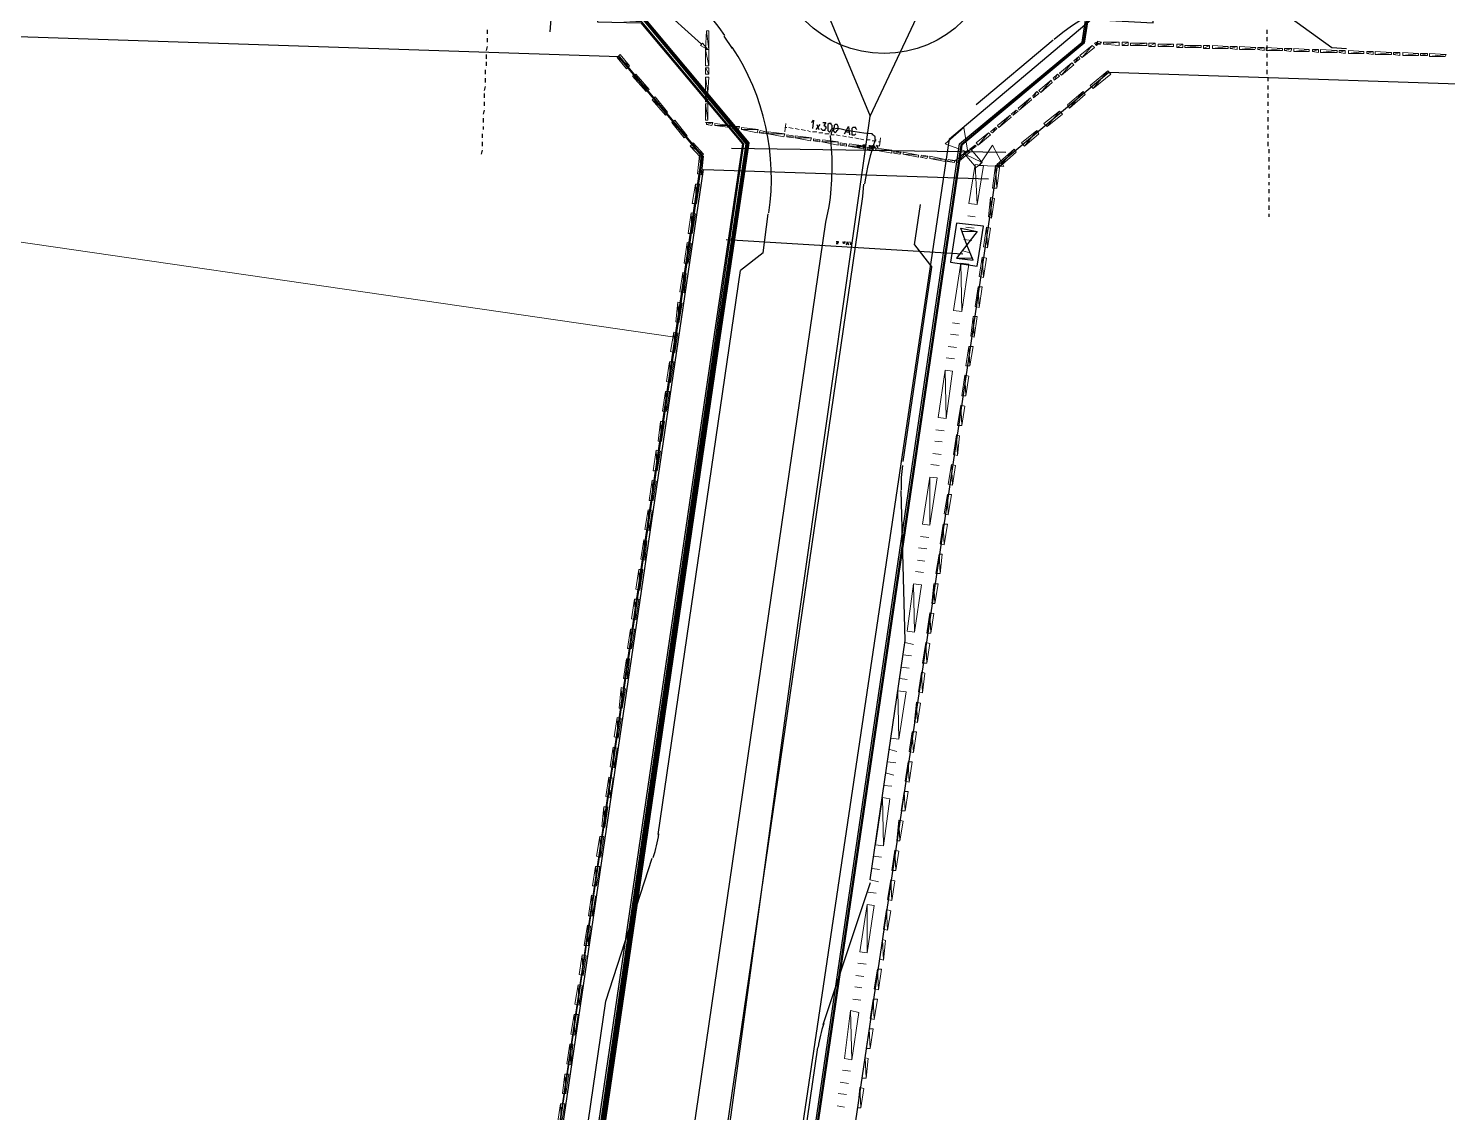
# Model space of a CAD drawing. Header units: inches. Extents: x 5 to 844, y 8 to 596.
# Drawn here: x 351.8 to 529.2, y 378.3 to 514 of the extents above; entities that cross this region are included whole.
import ezdxf

# ---------------------------------------------------------------- set-up
doc = ezdxf.new("R2010")
doc.units = ezdxf.units.IN
doc.header["$MEASUREMENT"] = 0
doc.layers.add('PDF_Geometry', color=7, linetype='Continuous', true_color=0x989898)

msp = doc.modelspace()

# ---------------------------------------------------------------- linework, layer by layer
at = {"layer": 'PDF_Geometry', "color": 3, "lineweight": 25}
for points in [[(455.39, 591.67), (449.22, 549.63), (433.41, 536.39), (425.18, 536.52), (423.89, 515.56), (428.78, 515.3), (441.89, 499.62), (438.16, 474.42), (416.44, 325.8), (400.49, 313.97), (396.12, 314.48), (394.97, 314.87), (364.37, 319.37), (294.56, 329.65), (269.23, 333.38), (237.22, 337.88), (234.9, 315.38)], [(262.93, 62.37), (268.46, 61.6), (334.93, 51.83), (355.88, 48.74), (359.74, 47.97), (376.84, 60.7), (377.48, 64.68), (408.85, 277.07), (409.49, 281.96), (398.05, 297.39), (393.81, 298.03), (395.61, 315), (400.24, 314.48), (415.92, 326.06), (437.65, 474.55), (441.25, 499.49), (428.52, 514.79), (423.25, 515.05), (424.54, 537.16), (433.15, 536.9), (448.71, 549.89), (454.88, 591.67)], [(454.62, 591.67), (448.58, 550.02), (433.15, 537.16), (424.41, 537.29), (422.99, 514.79), (428.39, 514.66), (441.12, 499.49), (437.39, 474.55), (415.66, 326.18), (400.24, 314.74), (395.48, 315.26), (393.68, 298.03), (397.92, 297.39), (409.37, 281.83), (408.72, 277.07), (377.35, 64.68), (376.84, 60.83), (359.74, 48.1), (356.4, 48.74), (354.47, 28.17), (360.9, 27.14), (372.72, 12.87)], [(455.01, 591.67), (448.83, 549.76), (433.28, 536.77), (424.79, 536.9), (423.38, 515.17), (428.65, 515.05), (441.51, 499.49), (437.78, 474.55), (416.05, 326.06), (400.37, 314.36), (395.87, 314.87), (394.07, 298.29), (398.18, 297.77), (409.75, 281.96), (409.11, 277.07), (377.74, 64.68), (377.1, 60.57), (359.87, 47.71), (356.65, 48.35), (354.85, 28.43), (361.15, 27.53), (373.24, 12.87)], [(455.13, 591.67), (448.96, 549.76), (433.28, 536.64), (424.92, 536.77), (423.64, 515.3), (428.65, 515.05), (441.64, 499.62), (437.91, 474.55), (416.18, 325.93), (400.37, 314.23), (395.87, 314.61), (394.19, 298.41), (398.18, 297.77), (409.88, 281.96), (409.24, 277.07), (377.87, 64.68), (377.22, 60.57), (359.87, 47.58), (356.78, 48.23), (354.98, 28.56), (361.15, 27.66), (373.37, 12.87)], [(455.26, 591.67), (449.09, 549.63), (433.28, 536.52), (425.05, 536.77), (423.64, 515.43), (428.65, 515.3), (441.76, 499.62), (438.04, 474.55), (416.31, 325.93), (400.37, 314.1), (395.99, 314.61), (394.32, 298.54), (398.18, 298.03), (410.01, 282.09), (409.37, 277.07), (378, 64.68), (377.35, 60.44), (359.87, 47.45), (356.91, 48.1), (355.11, 28.68), (361.28, 27.78), (373.5, 12.87)], [(400.24, 12.87), (400.37, 20.71), (400.75, 29.71), (401.39, 38.84), (402.17, 47.97), (411.55, 114.31), (429.81, 127.68), (435.08, 126.91), (436.62, 138.74), (430.19, 139.64), (416.69, 157.89), (434.18, 276.3), (448.06, 372.85), (466.96, 500.13), (484.7, 515.05), (492.42, 514.66), (494.09, 532.27), (488.05, 532.4), (473.9, 549.37), (474.68, 554.64), (475.96, 563), (480.2, 591.67)], [(427.11, 219.22), (468.25, 499.49), (483.55, 512.22), (487.15, 535.74), (475.45, 549.76), (481.62, 591.67)], [(481.75, 591.67), (475.58, 549.76), (487.4, 535.74), (483.68, 512.22), (468.38, 499.36), (427.24, 219.22)], [(481.88, 591.67), (475.7, 549.89), (487.53, 535.74), (483.8, 512.09), (468.51, 499.36), (427.36, 219.22)], [(417.08, 513.5), (419.01, 538.57)], [(439.71, 498.98), (474.03, 498.46)]]:
    msp.add_lwpolyline(points, dxfattribs=at)
at = {"layer": 'PDF_Geometry', "color": 7, "lineweight": 25}
for points in [[(448.06, 524.69), (457.06, 502.96), (466.96, 524.05)], [(435.98, 511.96), (425.05, 521.86), (424.02, 521.86)], [(397.28, 318.6), (295.2, 333.64), (318.47, 491.9), (321.68, 513.89), (425.69, 510.42), (436.11, 497.95), (411.17, 328.88), (397.28, 318.6)], [(486.89, 508.49), (566.73, 505.79), (545.26, 358.58), (454.49, 371.95), (473, 496.79), (486.89, 508.49)], [(388.02, 12.87), (388.54, 25.6), (389.69, 41.41), (395.61, 85.38), (401.91, 129.35), (404.61, 147.74), (426.34, 294.04), (428.39, 300.21), (430.06, 306.51), (431.35, 312.81), (439.45, 376.2), (448.06, 439.58), (457.06, 502.96)], [(449.73, 502.19), (449.86, 502.32), (449.99, 502.45), (449.86, 501.42)], [(451.15, 502.19), (451.53, 502.19), (451.28, 501.8), (451.41, 501.8), (451.41, 501.67), (451.53, 501.67), (451.53, 501.55), (451.53, 501.42), (451.41, 501.29), (451.41, 501.16), (451.28, 501.16), (451.15, 501.16), (451.02, 501.29), (450.89, 501.42)], [(450.76, 501.93), (450.25, 501.29)], [(450.38, 501.93), (450.63, 501.29)], [(452.05, 502.06), (451.92, 502.06), (451.79, 501.93), (451.79, 501.67), (451.79, 501.55), (451.79, 501.29), (451.79, 501.16), (451.92, 501.03), (452.05, 501.03), (452.18, 501.29), (452.31, 501.42), (452.31, 501.55), (452.31, 501.8), (452.18, 501.93), (452.18, 502.06), (452.05, 502.06)], [(452.82, 501.93), (452.69, 501.93), (452.56, 501.8), (452.56, 501.55), (452.43, 501.42), (452.43, 501.16), (452.56, 501.03), (452.69, 500.9), (452.82, 501.03), (452.95, 501.16), (453.08, 501.29), (453.08, 501.42), (453.08, 501.67), (452.95, 501.93), (452.82, 501.93)], [(453.85, 500.77), (454.36, 501.67), (454.49, 500.65)], [(454.11, 501.03), (454.49, 501.03)], [(455.39, 501.29), (455.26, 501.42), (455.26, 501.55), (455.13, 501.55), (455.01, 501.55), (454.88, 501.55), (454.75, 501.42), (454.75, 501.29), (454.75, 501.03), (454.75, 500.9), (454.75, 500.77), (454.75, 500.65), (454.88, 500.65), (455.01, 500.65), (455.13, 500.65), (455.26, 500.77)], [(455.52, 499.23), (455.52, 499.23), (455.52, 499.36), (455.65, 499.36), (455.65, 499.23), (455.39, 499.1), (455.78, 499.1), (456.03, 499.23)], [(456.03, 499.1), (455.78, 499.23)], [(456.42, 499.23), (456.42, 499.36), (456.29, 499.36), (456.16, 499.36), (456.16, 499.23), (456.16, 499.1), (456.29, 498.98), (456.29, 499.1), (456.42, 499.1), (456.42, 499.23), (456.29, 499.23), (456.16, 499.23), (456.16, 499.1)], [(456.93, 499.36), (456.93, 498.98), (457.06, 499.36), (457.19, 498.98), (457.32, 499.36)], [(457.32, 498.98), (457.45, 499.36), (457.71, 498.98)], [(457.45, 499.1), (457.58, 499.1)], [(457.83, 499.36), (457.96, 499.1), (458.09, 499.36)], [(457.96, 499.1), (457.96, 498.98)], [(452.82, 487.28), (452.82, 487.28), (452.95, 487.28), (453.08, 487.28), (453.08, 487.15), (452.82, 487.02), (453.08, 487.02)], [(453.59, 487.28), (453.72, 487.02), (453.85, 487.28), (453.85, 487.02), (453.98, 487.28)], [(454.11, 486.89), (454.23, 487.28), (454.36, 486.89)], [(454.11, 487.02), (454.36, 487.02)], [(454.49, 487.28), (454.62, 487.02), (454.75, 487.15)], [(454.62, 487.02), (454.62, 486.89)]]:
    msp.add_lwpolyline(points, dxfattribs=at)
at = {"layer": 'PDF_Geometry', "lineweight": 25}
for points in [[(507.59, 516.72), (514.79, 511.57), (516.59, 511.45)], [(409.24, 513.25), (409.24, 513.76)], [(409.24, 512.99), (409.24, 512.99)], [(439.84, 511.45), (438.81, 512.99)], [(506.69, 513.25), (506.69, 513.76)], [(506.69, 512.99), (506.69, 512.99)], [(506.69, 512.35), (506.69, 512.86)], [(409.11, 511.19), (409.24, 511.7)], [(409.24, 512.22), (409.24, 512.73)], [(409.24, 511.96), (409.24, 511.96)], [(479.95, 512.47), (470.31, 504.37)], [(506.69, 512.09), (506.69, 512.09)], [(506.69, 511.32), (506.69, 511.83)], [(506.69, 511.06), (506.69, 511.06)], [(409.11, 510.93), (409.11, 510.93)], [(409.11, 510.16), (409.11, 510.67)], [(409.11, 510.03), (409.11, 510.03)], [(409.11, 509.26), (409.11, 509.77)], [(506.69, 510.29), (506.69, 510.8)], [(506.69, 510.03), (506.69, 510.03)], [(506.69, 509.26), (506.69, 509.77)], [(408.98, 508.23), (408.98, 508.75)], [(408.98, 507.97), (408.98, 507.97)], [(408.98, 507.2), (408.98, 507.72)], [(409.11, 509), (409.11, 509)], [(506.69, 509), (506.69, 509)], [(506.69, 508.23), (506.69, 508.75)], [(506.82, 508.1), (506.82, 508.1)], [(506.82, 507.33), (506.82, 507.85)], [(408.85, 506.17), (408.98, 506.69)], [(408.85, 505.92), (408.85, 505.92)], [(408.85, 505.27), (408.85, 505.79)], [(408.98, 506.95), (408.98, 506.95)], [(506.82, 507.07), (506.82, 507.07)], [(506.82, 506.3), (506.82, 506.82)], [(506.82, 506.05), (506.82, 506.05)], [(506.82, 505.27), (506.82, 505.79)], [(408.85, 505.02), (408.85, 505.02)], [(408.85, 504.25), (408.85, 504.76)], [(408.85, 503.99), (408.85, 503.99)], [(506.82, 505.02), (506.82, 505.02)], [(506.82, 504.25), (506.82, 504.76)], [(506.82, 503.99), (506.82, 503.99)], [(408.72, 503.22), (408.85, 503.73)], [(408.72, 502.96), (408.72, 502.96)], [(408.72, 502.19), (408.72, 502.7)], [(506.82, 503.35), (506.82, 503.73)], [(506.82, 503.09), (506.82, 503.09)], [(506.82, 502.32), (506.82, 502.83)], [(408.59, 501.03), (408.59, 501.03)], [(408.59, 500.26), (408.59, 500.77)], [(408.72, 501.93), (408.72, 501.93)], [(408.72, 501.29), (408.72, 501.67)], [(506.82, 502.06), (506.82, 502.06)], [(506.82, 501.29), (506.82, 501.8)], [(506.82, 501.03), (506.82, 501.03)], [(506.82, 500.26), (506.82, 500.77)], [(408.47, 498.2), (408.59, 498.72)], [(408.59, 500), (408.59, 500)], [(408.59, 499.23), (408.59, 499.75)], [(408.59, 498.98), (408.59, 498.98)], [(506.82, 500), (506.82, 500)], [(506.82, 499.23), (506.82, 499.75)], [(506.95, 499.1), (506.95, 499.1)], [(506.95, 498.33), (506.95, 498.85)], [(506.95, 498.08), (506.95, 498.08)], [(506.95, 497.3), (506.95, 497.82)], [(506.95, 497.05), (506.95, 497.05)], [(506.95, 496.28), (506.95, 496.79)], [(506.95, 496.02), (506.95, 496.02)], [(506.95, 495.25), (506.95, 495.76)], [(395.61, 77.15), (456.16, 492.93), (456.29, 494.48)], [(506.95, 494.99), (506.95, 494.99)], [(506.95, 494.35), (506.95, 494.73)], [(506.95, 494.09), (506.95, 494.09)], [(506.95, 493.32), (506.95, 493.83)], [(391.62, 77.67), (451.53, 489.72), (451.92, 491.65)], [(462.59, 486.89), (463.36, 491.9)], [(506.95, 493.06), (506.95, 493.06)], [(506.95, 492.29), (506.95, 492.8)], [(506.95, 492.03), (506.95, 492.03)], [(506.95, 491.26), (506.95, 491.78)], [(443.69, 485.86), (444.33, 490.75)], [(506.95, 491), (506.95, 491)], [(506.95, 490.36), (506.95, 490.75)], [(462.59, 486.89), (464.78, 484.06)], [(443.69, 485.86), (440.86, 483.68)], [(430.58, 413.09), (440.86, 483.68)], [(461.18, 459.76), (464.78, 484.06)], [(457.06, 407.44), (461.43, 437.39), (460.92, 456.16)], [(420.16, 343.41), (419.65, 362.18), (424.02, 392.27), (429.81, 410.14)], [(457.06, 407.05), (451.15, 389.31)], [(417.85, 161.88), (450.51, 386.48)]]:
    msp.add_lwpolyline(points, dxfattribs=at)
at = {"layer": 'PDF_Geometry', "lineweight": 0}
for points in [[(321.68, 513.89), (318.47, 491.9), (432.64, 475.32), (435.98, 497.95), (425.56, 510.42), (321.68, 513.89)], [(486.89, 508.49), (473, 496.79), (454.49, 371.95), (545.26, 358.58), (566.73, 505.79), (486.89, 508.49)], [(318.47, 491.9), (295.2, 333.64), (397.41, 318.6), (411.17, 328.88), (432.64, 475.32), (318.47, 491.9)]]:
    msp.add_lwpolyline(points, dxfattribs=at)
at = {"layer": 'PDF_Geometry', "color": 3, "lineweight": 0}
for points in [[(436.62, 513.63), (436.88, 511.32), (436.49, 511.32), (436.62, 513.63)], [(436.88, 513.63), (436.62, 513.63), (436.88, 511.32), (436.88, 513.63)], [(436.88, 511.32), (436.49, 511.32), (436.88, 509.26), (436.88, 511.32)], [(436.49, 511.32), (436.88, 509.26), (436.49, 509.26), (436.49, 511.32)], [(483.29, 510.55), (483.55, 510.29), (484.83, 511.83), (483.29, 510.55)], [(483.55, 510.29), (484.83, 511.83), (485.09, 511.57), (483.55, 510.29)], [(485.09, 512.09), (485.35, 511.83), (485.35, 512.22), (485.09, 512.09)], [(485.35, 511.83), (485.35, 512.22), (485.6, 512.09), (485.35, 511.83)], [(485.48, 512.35), (485.48, 511.96), (485.99, 512.22), (485.48, 512.35)], [(485.48, 511.96), (485.99, 512.22), (485.86, 511.96), (485.48, 511.96)], [(486.25, 512.22), (486.25, 511.96), (488.18, 512.22), (486.25, 512.22)], [(486.25, 511.96), (488.18, 512.22), (488.18, 511.83), (486.25, 511.96)], [(488.56, 512.22), (488.56, 511.83), (489.33, 512.22), (488.56, 512.22)], [(488.56, 511.83), (489.33, 512.22), (489.33, 511.83), (488.56, 511.83)], [(489.59, 512.09), (489.59, 511.83), (491.65, 512.09), (489.59, 512.09)], [(489.59, 511.83), (491.65, 512.09), (491.65, 511.83), (489.59, 511.83)], [(491.9, 512.09), (491.9, 511.7), (492.68, 512.09), (491.9, 512.09)], [(491.9, 511.7), (492.68, 512.09), (492.68, 511.7), (491.9, 511.7)], [(493.06, 511.96), (493.06, 511.7), (494.99, 511.96), (493.06, 511.96)], [(493.06, 511.7), (494.99, 511.96), (494.99, 511.7), (493.06, 511.7)], [(495.38, 511.96), (495.38, 511.57), (496.15, 511.96), (495.38, 511.96)], [(495.38, 511.57), (496.15, 511.96), (496.15, 511.57), (495.38, 511.57)], [(496.4, 511.83), (496.4, 511.57), (498.46, 511.83), (496.4, 511.83)], [(496.4, 511.57), (498.46, 511.83), (498.46, 511.57), (496.4, 511.57)], [(498.72, 511.83), (498.72, 511.45), (499.49, 511.83), (498.72, 511.83)], [(498.72, 511.45), (499.49, 511.83), (499.49, 511.45), (498.72, 511.45)], [(499.87, 511.83), (499.87, 511.45), (501.8, 511.7), (499.87, 511.83)], [(499.87, 511.45), (501.8, 511.7), (501.8, 511.45), (499.87, 511.45)], [(502.06, 511.7), (502.06, 511.45), (502.96, 511.7), (502.06, 511.7)], [(502.06, 511.45), (502.96, 511.7), (502.96, 511.32), (502.06, 511.45)], [(503.22, 511.7), (503.22, 511.32), (505.27, 511.57), (503.22, 511.7)], [(503.22, 511.32), (505.27, 511.57), (505.15, 511.32), (503.22, 511.32)], [(505.53, 511.57), (505.53, 511.32), (506.3, 511.57), (505.53, 511.57)], [(505.53, 511.32), (506.3, 511.57), (506.3, 511.19), (505.53, 511.32)], [(506.56, 511.57), (506.56, 511.19), (508.62, 511.45), (506.56, 511.57)], [(506.56, 511.19), (508.62, 511.45), (508.62, 511.19), (506.56, 511.19)], [(508.87, 511.45), (508.87, 511.19), (509.77, 511.45), (508.87, 511.45)], [(508.87, 511.19), (509.77, 511.45), (509.65, 511.06), (508.87, 511.19)], [(510.03, 511.45), (510.03, 511.06), (511.96, 511.32), (510.03, 511.45)], [(510.03, 511.06), (511.96, 511.32), (511.96, 511.06), (510.03, 511.06)], [(512.35, 511.32), (512.35, 511.06), (513.12, 511.32), (512.35, 511.32)], [(512.35, 511.06), (513.12, 511.32), (513.12, 510.93), (512.35, 511.06)], [(513.37, 511.32), (513.37, 510.93), (515.43, 511.19), (513.37, 511.32)], [(513.37, 510.93), (515.43, 511.19), (515.43, 510.93), (513.37, 510.93)], [(515.69, 511.19), (515.69, 510.93), (516.46, 511.19), (515.69, 511.19)], [(515.69, 510.93), (516.46, 511.19), (516.46, 510.8), (515.69, 510.93)], [(516.85, 511.19), (516.85, 510.8), (518.77, 511.06), (516.85, 511.19)], [(516.85, 510.8), (518.77, 511.06), (518.77, 510.8), (516.85, 510.8)], [(519.16, 511.06), (519.16, 510.8), (519.93, 511.06), (519.16, 511.06)], [(519.16, 510.8), (519.93, 511.06), (519.93, 510.67), (519.16, 510.8)], [(520.19, 511.06), (520.19, 510.67), (522.25, 510.93), (520.19, 511.06)], [(480.72, 508.36), (480.98, 508.1), (482.26, 509.65), (480.72, 508.36)], [(480.98, 508.1), (482.26, 509.65), (482.52, 509.39), (480.98, 508.1)], [(482.52, 509.9), (482.65, 509.65), (483.16, 510.42), (482.52, 509.9)], [(482.65, 509.65), (483.16, 510.42), (483.29, 510.16), (482.65, 509.65)], [(520.19, 510.67), (522.25, 510.93), (522.25, 510.67), (520.19, 510.67)], [(522.5, 510.93), (522.5, 510.67), (523.27, 510.93), (522.5, 510.93)], [(522.5, 510.67), (523.27, 510.93), (523.27, 510.55), (522.5, 510.67)], [(523.66, 510.93), (523.66, 510.55), (525.59, 510.8), (523.66, 510.93)], [(523.66, 510.55), (525.59, 510.8), (525.59, 510.55), (523.66, 510.55)], [(525.85, 510.8), (525.85, 510.55), (526.75, 510.8), (525.85, 510.8)], [(525.85, 510.55), (526.75, 510.8), (526.75, 510.55), (525.85, 510.55)], [(527, 510.8), (527, 510.42), (529.06, 510.67), (527, 510.8)], [(527, 510.42), (529.06, 510.67), (528.93, 510.42), (527, 510.42)], [(436.88, 509), (436.49, 509), (436.88, 508.23), (436.88, 509)], [(436.49, 509), (436.88, 508.23), (436.49, 508.23), (436.49, 509)], [(436.88, 507.85), (436.49, 507.85), (436.75, 505.92), (436.88, 507.85)], [(436.49, 507.85), (436.75, 505.92), (436.49, 505.92), (436.49, 507.85)], [(478.15, 506.17), (478.4, 505.92), (479.69, 507.46), (478.15, 506.17)], [(478.4, 505.92), (479.69, 507.46), (479.82, 507.2), (478.4, 505.92)], [(479.95, 507.72), (480.08, 507.46), (480.46, 508.23), (479.95, 507.72)], [(480.08, 507.46), (480.46, 508.23), (480.72, 507.97), (480.08, 507.46)], [(477.38, 505.53), (477.5, 505.27), (477.89, 506.05), (477.38, 505.53)], [(477.5, 505.27), (477.89, 506.05), (478.15, 505.79), (477.5, 505.27)], [(436.75, 505.53), (436.49, 505.53), (436.75, 504.76), (436.75, 505.53)], [(436.49, 505.53), (436.75, 504.76), (436.49, 504.76), (436.49, 505.53)], [(436.75, 504.5), (436.49, 504.5), (436.75, 502.45), (436.75, 504.5)], [(436.49, 504.5), (436.75, 502.45), (436.49, 502.45), (436.49, 504.5)], [(475.58, 503.99), (475.7, 503.73), (477.12, 505.27), (475.58, 503.99)], [(475.7, 503.73), (477.12, 505.27), (477.25, 505.02), (475.7, 503.73)], [(436.75, 502.19), (436.49, 502.19)], [(436.62, 502.19), (436.62, 501.93), (437.39, 502.19), (436.62, 502.19)], [(436.62, 501.93), (437.39, 502.19), (437.26, 501.8), (436.62, 501.93)], [(473, 501.8), (473.13, 501.55), (474.55, 503.09), (473, 501.8)], [(473.13, 501.55), (474.55, 503.09), (474.68, 502.83), (473.13, 501.55)], [(474.68, 503.22), (474.93, 503.09), (475.32, 503.73), (474.68, 503.22)], [(474.93, 503.09), (475.32, 503.73), (475.58, 503.6), (474.93, 503.09)], [(437.65, 502.06), (437.65, 501.8), (439.58, 501.8), (437.65, 502.06)], [(437.65, 501.8), (439.58, 501.8), (439.58, 501.55), (437.65, 501.8)], [(439.96, 501.67), (439.84, 501.42), (440.74, 501.67), (439.96, 501.67)], [(439.84, 501.42), (440.74, 501.67), (440.61, 501.29), (439.84, 501.42)], [(440.99, 501.55), (440.99, 501.29), (443.05, 501.29), (440.99, 501.55)], [(440.99, 501.29), (443.05, 501.29), (442.92, 500.9), (440.99, 501.29)], [(443.31, 501.16), (443.18, 500.9), (444.08, 501.03), (443.31, 501.16)], [(443.18, 500.9), (444.08, 501.03), (444.08, 500.77), (443.18, 500.9)], [(444.33, 501.03), (444.33, 500.77), (446.39, 500.77), (444.33, 501.03)], [(444.33, 500.77), (446.39, 500.77), (446.26, 500.39), (444.33, 500.77)], [(446.65, 500.65), (446.65, 500.39), (447.42, 500.52), (446.65, 500.65)], [(446.65, 500.39), (447.42, 500.52), (447.42, 500.26), (446.65, 500.39)], [(447.68, 500.52), (447.68, 500.26), (449.73, 500.26), (447.68, 500.52)], [(470.31, 499.62), (470.56, 499.36), (471.85, 500.9), (470.31, 499.62)], [(470.56, 499.36), (471.85, 500.9), (472.1, 500.65), (470.56, 499.36)], [(472.1, 501.03), (472.36, 500.9), (472.75, 501.55), (472.1, 501.03)], [(472.36, 500.9), (472.75, 501.55), (472.88, 501.42), (472.36, 500.9)], [(447.68, 500.26), (449.73, 500.26), (449.61, 499.87), (447.68, 500.26)], [(449.99, 500.13), (449.99, 499.87), (450.76, 500), (449.99, 500.13)], [(449.99, 499.87), (450.76, 500), (450.76, 499.75), (449.99, 499.87)], [(451.15, 500), (451.02, 499.75), (453.08, 499.75), (451.15, 500)], [(451.02, 499.75), (453.08, 499.75), (453.08, 499.36), (451.02, 499.75)], [(453.33, 499.62), (453.33, 499.36), (454.11, 499.49), (453.33, 499.62)], [(453.33, 499.36), (454.11, 499.49), (454.11, 499.23), (453.33, 499.36)], [(454.49, 499.49), (454.36, 499.23), (456.42, 499.23), (454.49, 499.49)], [(454.36, 499.23), (456.42, 499.23), (456.42, 498.85), (454.36, 499.23)], [(456.68, 499.1), (456.68, 498.85), (457.58, 498.98), (456.68, 499.1)], [(456.68, 498.85), (457.58, 498.98), (457.45, 498.72), (456.68, 498.85)], [(457.83, 498.98), (457.71, 498.72), (459.76, 498.72), (457.83, 498.98)], [(457.71, 498.72), (459.76, 498.72), (459.76, 498.33), (457.71, 498.72)], [(460.02, 498.59), (460.02, 498.33), (460.92, 498.46), (460.02, 498.59)], [(467.73, 497.43), (467.99, 497.18), (469.28, 498.72), (467.73, 497.43)], [(467.99, 497.18), (469.28, 498.72), (469.53, 498.46), (467.99, 497.18)], [(471.08, 497.18), (468.89, 498.2), (469.66, 498.85), (471.08, 497.18)], [(469.53, 498.85), (469.66, 498.72), (470.18, 499.36), (469.53, 498.85)], [(469.66, 498.72), (470.18, 499.36), (470.31, 499.23), (469.66, 498.72)], [(460.02, 498.33), (460.92, 498.46), (460.79, 498.2), (460.02, 498.33)], [(461.18, 498.46), (461.18, 498.2), (463.11, 498.08), (461.18, 498.46)], [(461.18, 498.2), (463.11, 498.08), (463.11, 497.82), (461.18, 498.2)], [(463.49, 498.08), (463.36, 497.82), (464.26, 497.95), (463.49, 498.08)], [(463.36, 497.82), (464.26, 497.95), (464.13, 497.69), (463.36, 497.82)], [(464.52, 497.95), (464.52, 497.69), (466.45, 497.56), (464.52, 497.95)], [(464.52, 497.69), (466.45, 497.56), (466.45, 497.3), (464.52, 497.69)], [(466.83, 497.56), (466.71, 497.3), (467.61, 497.43), (466.83, 497.56)], [(466.71, 497.3), (467.61, 497.43), (467.61, 497.18), (466.71, 497.3)], [(470.31, 496.53), (471.08, 497.18), (468.89, 498.2), (470.31, 496.53)], [(470.18, 496.92), (470.43, 491.9), (469.41, 492.03), (470.18, 496.92)], [(471.21, 496.79), (470.18, 496.92), (470.43, 491.9), (471.21, 496.79)], [(470.18, 490.36), (469.28, 490.49)], [(470.05, 488.95), (469.02, 489.08)], [(469.79, 487.4), (468.76, 487.53)], [(468.38, 484.58), (468.51, 478.53), (467.48, 478.66), (468.38, 484.58)], [(469.41, 484.45), (468.38, 484.58), (468.51, 478.53), (469.41, 484.45)], [(469.53, 485.86), (468.63, 486.12)], [(468.12, 475.58), (467.09, 475.7)], [(468.25, 476.99), (467.35, 477.12)], [(467.86, 474.03), (466.83, 474.16)], [(467.61, 472.62), (466.58, 472.75)], [(466.45, 471.21), (466.58, 465.16), (465.55, 465.29), (466.45, 471.21)], [(467.35, 471.08), (466.45, 471.21), (466.58, 465.16), (467.35, 471.08)], [(466.32, 463.62), (465.29, 463.75)], [(466.06, 462.21), (465.16, 462.33)], [(465.93, 460.66), (464.91, 460.79)], [(464.52, 457.83), (464.52, 451.79), (463.62, 451.92), (464.52, 457.83)], [(465.42, 457.71), (464.52, 457.83), (464.52, 451.79), (465.42, 457.71)], [(465.68, 459.25), (464.65, 459.38)], [(464.13, 448.83), (463.11, 448.96)], [(464.39, 450.25), (463.36, 450.38)], [(463.88, 447.29), (462.98, 447.42)], [(463.75, 445.88), (462.72, 446.01)], [(462.46, 444.46), (462.59, 438.42), (461.69, 438.55), (462.46, 444.46)], [(463.49, 444.33), (462.46, 444.46), (462.59, 438.42), (463.49, 444.33)], [(462.46, 436.88), (461.43, 437.14)], [(462.21, 435.46), (461.18, 435.59)], [(461.95, 433.92), (460.92, 434.05)], [(461.69, 432.51), (460.79, 432.64)], [(460.53, 431.09), (460.66, 425.05), (459.63, 425.18), (460.53, 431.09)], [(461.56, 430.96), (460.53, 431.09), (460.66, 425.05), (461.56, 430.96)], [(460.41, 423.51), (459.51, 423.76)], [(460.02, 420.55), (458.99, 420.81)], [(460.28, 422.09), (459.25, 422.22)], [(459.76, 419.14), (458.73, 419.26)], [(458.61, 417.72), (458.73, 411.68), (457.71, 411.81), (458.61, 417.72)], [(459.51, 417.59), (458.61, 417.72), (458.73, 411.68), (459.51, 417.59)], [(458.48, 410.27), (457.45, 410.39)], [(458.22, 408.72), (457.32, 408.85)], [(458.09, 407.18), (457.06, 407.44)], [(457.83, 405.77), (456.81, 405.89)], [(456.68, 404.35), (456.68, 398.31), (455.78, 398.44), (456.68, 404.35)], [(457.58, 404.22), (456.68, 404.35), (456.68, 398.31), (457.58, 404.22)], [(456.55, 396.89), (455.52, 397.02)], [(456.03, 393.94), (455.13, 394.07)], [(456.29, 395.35), (455.26, 395.48)], [(455.91, 392.39), (454.88, 392.52)], [(454.62, 391.11), (454.75, 384.94), (453.85, 385.07), (454.62, 391.11)], [(455.65, 390.85), (454.62, 391.11), (454.75, 384.94), (455.65, 390.85)], [(454.62, 383.52), (453.59, 383.65)], [(454.36, 381.98), (453.33, 382.11)], [(454.11, 380.57), (453.08, 380.7)], [(453.85, 379.02), (452.95, 379.15)]]:
    msp.add_lwpolyline(points, dxfattribs=at)
at = {"layer": 'PDF_Geometry', "color": 7, "lineweight": 0}
msp.add_lwpolyline([(436.11, 512.09), (436.75, 511.32), (435.85, 511.83), (436.11, 512.09)], dxfattribs=at)
at = {"layer": 'PDF_Geometry', "color": 4, "lineweight": 0}
for points in [[(426.98, 509.26), (425.44, 510.29), (425.82, 510.67), (426.98, 509.26)], [(425.44, 510.29), (425.82, 510.67)], [(426.59, 508.87), (426.98, 509.26), (425.44, 510.29), (426.59, 508.87)], [(429.42, 506.3), (427.36, 507.97), (427.75, 508.23), (429.42, 506.3)], [(429.04, 506.05), (429.42, 506.3), (427.36, 507.97), (429.04, 506.05)], [(486.76, 508.62), (484.96, 506.43), (484.58, 506.82), (486.76, 508.62)], [(487.15, 508.23), (486.76, 508.62), (484.96, 506.43), (487.15, 508.23)], [(483.68, 506.05), (482, 503.99), (481.75, 504.37), (483.68, 506.05)], [(483.93, 505.66), (483.68, 506.05), (482, 503.99), (483.93, 505.66)], [(431.74, 503.47), (429.81, 505.02), (430.19, 505.4), (431.74, 503.47)], [(431.48, 503.09), (431.74, 503.47), (429.81, 505.02), (431.48, 503.09)], [(434.18, 500.52), (432.25, 502.19), (432.64, 502.45), (434.18, 500.52)], [(433.79, 500.26), (434.18, 500.52), (432.25, 502.19), (433.79, 500.26)], [(480.72, 503.6), (479.18, 501.67), (478.79, 502.06), (480.72, 503.6)], [(481.1, 503.22), (480.72, 503.6), (479.18, 501.67), (481.1, 503.22)], [(477.89, 501.16), (476.35, 499.23), (475.96, 499.62), (477.89, 501.16)], [(478.15, 500.77), (477.89, 501.16), (476.35, 499.23), (478.15, 500.77)], [(436.24, 498.2), (434.56, 499.23), (434.95, 499.62), (436.24, 498.2)], [(435.85, 497.82), (436.24, 498.2), (434.56, 499.23), (435.85, 497.82)], [(475.06, 498.85), (473.13, 496.53), (472.88, 496.92), (475.06, 498.85)], [(475.32, 498.46), (475.06, 498.85), (473.13, 496.53), (475.32, 498.46)], [(435.46, 495.76), (435.98, 495.63), (435.72, 498.08), (435.46, 495.76)], [(435.98, 495.63), (435.72, 498.08), (436.24, 497.95), (435.98, 495.63)], [(435.72, 498.08), (436.24, 497.95)], [(472.75, 496.79), (472.88, 493.96), (472.36, 493.96), (472.75, 496.79)], [(473.26, 496.79), (472.75, 496.79), (472.88, 493.96), (473.26, 496.79)], [(434.82, 492.03), (435.34, 492.03), (435.21, 494.48), (434.82, 492.03)], [(435.34, 492.03), (435.21, 494.48), (435.72, 494.48), (435.34, 492.03)], [(472.1, 492.8), (472.23, 490.23), (471.85, 490.36), (472.1, 492.8)], [(472.62, 492.68), (472.1, 492.8), (472.23, 490.23), (472.62, 492.68)], [(434.31, 488.3), (434.82, 488.3), (434.69, 490.88), (434.31, 488.3)], [(434.82, 488.3), (434.69, 490.88), (435.21, 490.75), (434.82, 488.3)], [(471.59, 489.08), (471.72, 486.5), (471.21, 486.63), (471.59, 489.08)], [(472.1, 488.95), (471.59, 489.08), (471.72, 486.5), (472.1, 488.95)], [(433.79, 484.58), (434.31, 484.58), (434.18, 487.15), (433.79, 484.58)], [(434.31, 484.58), (434.18, 487.15), (434.69, 487.02), (434.31, 484.58)], [(471.08, 485.35), (471.21, 482.78), (470.69, 482.9), (471.08, 485.35)], [(471.59, 485.22), (471.08, 485.35), (471.21, 482.78), (471.59, 485.22)], [(433.28, 480.98), (433.79, 480.85), (433.66, 483.42), (433.28, 480.98)], [(433.79, 480.85), (433.66, 483.42), (434.05, 483.29), (433.79, 480.85)], [(470.56, 481.62), (470.69, 479.05), (470.18, 479.18), (470.56, 481.62)], [(471.08, 481.62), (470.56, 481.62), (470.69, 479.05), (471.08, 481.62)], [(432.76, 477.25), (433.15, 477.12), (433.02, 479.69), (432.76, 477.25)], [(433.15, 477.12), (433.02, 479.69), (433.54, 479.56), (433.15, 477.12)], [(469.92, 477.89), (470.05, 475.32), (469.66, 475.45), (469.92, 477.89)], [(470.43, 477.89), (469.92, 477.89), (470.05, 475.32), (470.43, 477.89)], [(432.12, 473.52), (432.64, 473.39), (432.51, 475.96), (432.12, 473.52)], [(432.64, 473.39), (432.51, 475.96), (433.02, 475.83), (432.64, 473.39)], [(469.41, 474.16), (469.53, 471.72), (469.02, 471.72), (469.41, 474.16)], [(469.92, 474.16), (469.41, 474.16), (469.53, 471.72), (469.92, 474.16)], [(431.61, 469.79), (432.12, 469.66), (431.99, 472.23), (431.61, 469.79)], [(432.12, 469.66), (431.99, 472.23), (432.51, 472.23), (432.12, 469.66)], [(468.89, 470.56), (469.02, 467.99), (468.51, 467.99), (468.89, 470.56)], [(469.41, 470.43), (468.89, 470.56), (469.02, 467.99), (469.41, 470.43)], [(431.09, 466.06), (431.61, 466.06), (431.48, 468.51), (431.09, 466.06)], [(431.61, 466.06), (431.48, 468.51), (431.99, 468.51), (431.61, 466.06)], [(468.38, 466.83), (468.51, 464.26), (467.99, 464.26), (468.38, 466.83)], [(468.89, 466.71), (468.38, 466.83), (468.51, 464.26), (468.89, 466.71)], [(430.58, 462.33), (430.96, 462.33), (430.84, 464.78), (430.58, 462.33)], [(430.96, 462.33), (430.84, 464.78), (431.35, 464.78), (430.96, 462.33)], [(467.86, 463.11), (467.99, 460.53), (467.48, 460.66), (467.86, 463.11)], [(468.25, 462.98), (467.86, 463.11), (467.99, 460.53), (468.25, 462.98)], [(429.94, 458.61), (430.45, 458.61), (430.32, 461.18), (429.94, 458.61)], [(430.45, 458.61), (430.32, 461.18), (430.84, 461.05), (430.45, 458.61)], [(467.22, 459.38), (467.35, 456.81), (466.83, 456.93), (467.22, 459.38)], [(467.73, 459.25), (467.22, 459.38), (467.35, 456.81), (467.73, 459.25)], [(429.42, 454.88), (429.94, 454.88), (429.81, 457.45), (429.42, 454.88)], [(429.94, 454.88), (429.81, 457.45), (430.32, 457.32), (429.94, 454.88)], [(466.71, 455.65), (466.83, 453.08), (466.32, 453.21), (466.71, 455.65)], [(467.22, 455.65), (466.71, 455.65), (466.83, 453.08), (467.22, 455.65)], [(428.91, 451.28), (429.42, 451.15), (429.29, 453.72), (428.91, 451.28)], [(429.42, 451.15), (429.29, 453.72), (429.81, 453.59), (429.42, 451.15)], [(466.19, 451.92), (466.32, 449.35), (465.81, 449.48), (466.19, 451.92)], [(466.71, 451.92), (466.19, 451.92), (466.32, 449.35), (466.71, 451.92)], [(428.39, 447.55), (428.91, 447.42), (428.78, 449.99), (428.39, 447.55)], [(428.91, 447.42), (428.78, 449.99), (429.16, 449.86), (428.91, 447.42)], [(465.68, 448.19), (465.81, 445.75), (465.29, 445.75), (465.68, 448.19)], [(466.06, 448.19), (465.68, 448.19), (465.81, 445.75), (466.06, 448.19)], [(427.75, 443.82), (428.26, 443.69), (428.14, 446.26), (427.75, 443.82)], [(428.26, 443.69), (428.14, 446.26), (428.65, 446.26), (428.26, 443.69)], [(465.03, 444.46), (465.16, 442.02), (464.78, 442.02), (465.03, 444.46)], [(465.55, 444.46), (465.03, 444.46), (465.16, 442.02), (465.55, 444.46)], [(427.24, 440.09), (427.75, 439.96), (427.62, 442.54), (427.24, 440.09)], [(427.75, 439.96), (427.62, 442.54), (428.14, 442.54), (427.75, 439.96)], [(464.52, 440.86), (464.65, 438.29), (464.13, 438.29), (464.52, 440.86)], [(465.03, 440.74), (464.52, 440.86), (464.65, 438.29), (465.03, 440.74)], [(426.72, 436.36), (427.24, 436.36), (427.11, 438.81), (426.72, 436.36)], [(427.24, 436.36), (427.11, 438.81), (427.62, 438.81), (427.24, 436.36)], [(464.01, 437.14), (464.13, 434.56), (463.62, 434.56), (464.01, 437.14)], [(464.52, 437.01), (464.01, 437.14), (464.13, 434.56), (464.52, 437.01)], [(426.21, 432.64), (426.72, 432.64), (426.59, 435.08), (426.21, 432.64)], [(426.72, 432.64), (426.59, 435.08), (426.98, 435.08), (426.72, 432.64)], [(463.49, 433.41), (463.62, 430.84), (463.11, 430.96), (463.49, 433.41)], [(463.88, 433.28), (463.49, 433.41), (463.62, 430.84), (463.88, 433.28)], [(425.69, 428.91), (426.08, 428.91), (425.95, 431.48), (425.69, 428.91)], [(426.08, 428.91), (425.95, 431.48), (426.46, 431.35), (426.08, 428.91)], [(462.85, 429.68), (462.98, 427.11), (462.59, 427.24), (462.85, 429.68)], [(463.36, 429.55), (462.85, 429.68), (462.98, 427.11), (463.36, 429.55)], [(425.05, 425.31), (425.56, 425.18), (425.44, 427.75), (425.05, 425.31)], [(425.56, 425.18), (425.44, 427.75), (425.95, 427.62), (425.56, 425.18)], [(462.33, 425.95), (462.46, 423.38), (461.95, 423.51), (462.33, 425.95)], [(462.85, 425.95), (462.33, 425.95), (462.46, 423.38), (462.85, 425.95)], [(424.54, 421.58), (425.05, 421.45), (424.92, 424.02), (424.54, 421.58)], [(425.05, 421.45), (424.92, 424.02), (425.44, 423.89), (425.05, 421.45)], [(461.82, 422.22), (461.95, 419.65), (461.43, 419.78), (461.82, 422.22)], [(462.33, 422.22), (461.82, 422.22), (461.95, 419.65), (462.33, 422.22)], [(424.02, 417.85), (424.54, 417.72), (424.41, 420.29), (424.02, 417.85)], [(424.54, 417.72), (424.41, 420.29), (424.92, 420.16), (424.54, 417.72)], [(461.31, 418.49), (461.43, 416.05), (460.92, 416.05), (461.31, 418.49)], [(461.82, 418.49), (461.31, 418.49), (461.43, 416.05), (461.82, 418.49)], [(423.51, 414.12), (423.89, 413.99), (423.76, 416.56), (423.51, 414.12)], [(423.89, 413.99), (423.76, 416.56), (424.28, 416.56), (423.89, 413.99)], [(460.66, 414.89), (460.79, 412.32), (460.41, 412.32), (460.66, 414.89)], [(461.18, 414.76), (460.66, 414.89), (460.79, 412.32), (461.18, 414.76)], [(422.86, 410.39), (423.38, 410.27), (423.25, 412.84), (422.86, 410.39)], [(423.38, 410.27), (423.25, 412.84), (423.76, 412.84), (423.38, 410.27)], [(460.15, 411.17), (460.28, 408.59), (459.76, 408.59), (460.15, 411.17)], [(460.66, 411.04), (460.15, 411.17), (460.28, 408.59), (460.66, 411.04)], [(422.35, 406.67), (422.86, 406.67), (422.74, 409.11), (422.35, 406.67)], [(422.86, 406.67), (422.74, 409.11), (423.25, 409.11), (422.86, 406.67)], [(459.63, 407.44), (459.76, 404.87), (459.25, 404.99), (459.63, 407.44)], [(460.15, 407.31), (459.63, 407.44), (459.76, 404.87), (460.15, 407.31)], [(421.84, 402.94), (422.35, 402.94), (422.22, 405.51), (421.84, 402.94)], [(422.35, 402.94), (422.22, 405.51), (422.74, 405.38), (422.35, 402.94)], [(459.12, 403.71), (459.25, 401.14), (458.73, 401.27), (459.12, 403.71)], [(459.63, 403.58), (459.12, 403.71), (459.25, 401.14), (459.63, 403.58)], [(421.32, 399.21), (421.84, 399.21), (421.71, 401.78), (421.32, 399.21)], [(421.84, 399.21), (421.71, 401.78), (422.09, 401.65), (421.84, 399.21)], [(458.61, 399.98), (458.73, 397.41), (458.22, 397.54), (458.61, 399.98)], [(458.99, 399.85), (458.61, 399.98), (458.73, 397.41), (458.99, 399.85)], [(420.68, 395.61), (421.19, 395.48), (421.06, 398.05), (420.68, 395.61)], [(421.19, 395.48), (421.06, 398.05), (421.58, 397.92), (421.19, 395.48)], [(457.96, 396.25), (458.09, 393.68), (457.58, 393.81), (457.96, 396.25)], [(458.48, 396.25), (457.96, 396.25), (458.09, 393.68), (458.48, 396.25)], [(420.16, 391.88), (420.68, 391.75), (420.55, 394.32), (420.16, 391.88)], [(420.68, 391.75), (420.55, 394.32), (421.06, 394.19), (420.68, 391.75)], [(457.45, 392.52), (457.58, 389.95), (457.06, 390.08), (457.45, 392.52)], [(457.96, 392.52), (457.45, 392.52), (457.58, 389.95), (457.96, 392.52)], [(419.65, 388.15), (420.16, 388.02), (420.04, 390.59), (419.65, 388.15)], [(420.16, 388.02), (420.04, 390.59), (420.55, 390.59), (420.16, 388.02)], [(456.93, 388.79), (457.06, 386.35), (456.55, 386.35), (456.93, 388.79)], [(457.45, 388.79), (456.93, 388.79), (457.06, 386.35), (457.45, 388.79)], [(419.14, 384.42), (419.65, 384.3), (419.52, 386.87), (419.14, 384.42)], [(419.65, 384.3), (419.52, 386.87), (419.91, 386.87), (419.65, 384.3)], [(456.42, 385.19), (456.55, 382.62), (456.03, 382.62), (456.42, 385.19)], [(456.81, 385.07), (456.42, 385.19), (456.55, 382.62), (456.81, 385.07)], [(418.62, 380.7), (419.01, 380.7), (418.88, 383.14), (418.62, 380.7)], [(419.01, 380.7), (418.88, 383.14), (419.39, 383.14), (419.01, 380.7)], [(455.78, 381.47), (455.91, 378.9), (455.52, 378.9), (455.78, 381.47)], [(456.29, 381.34), (455.78, 381.47), (455.91, 378.9), (456.29, 381.34)], [(417.98, 376.97), (418.49, 376.97), (418.36, 379.41), (417.98, 376.97)], [(418.49, 376.97), (418.36, 379.41), (418.88, 379.41), (418.49, 376.97)]]:
    msp.add_lwpolyline(points, dxfattribs=at)
at = {"layer": 'PDF_Geometry', "color": 30, "lineweight": 0}
for points in [[(446.52, 502.06), (446.39, 501.03)], [(446.39, 501.55), (446.65, 501.55)], [(446.91, 501.55), (447.42, 501.42)], [(447.68, 501.42), (448.19, 501.29)], [(448.45, 501.29), (448.96, 501.16)], [(449.22, 501.16), (449.61, 501.03)], [(449.86, 501.03), (450.38, 501.03)], [(450.63, 500.9), (451.15, 500.9)], [(451.41, 500.77), (451.92, 500.77)], [(452.18, 500.65), (452.56, 500.65)], [(452.82, 500.65), (453.33, 500.52)], [(453.59, 500.52), (454.11, 500.39)], [(454.36, 500.39), (454.88, 500.26)], [(455.13, 500.26), (455.65, 500.13)], [(455.78, 500.13), (456.29, 500)], [(456.55, 500), (457.06, 500)], [(457.32, 499.87), (457.83, 499.87)], [(458.09, 499.75), (458.35, 499.75)], [(458.35, 500.26), (458.22, 499.23)]]:
    msp.add_lwpolyline(points, dxfattribs=at)
at = {"layer": 'PDF_Geometry', "color": 92, "lineweight": 0, "true_color": 0x00b800}
for points in [[(466.45, 499.49), (468.76, 501.55), (469.28, 498.46), (466.45, 499.49)], [(472.36, 499.36), (473.78, 496.66), (470.69, 496.79), (472.36, 499.36)]]:
    msp.add_lwpolyline(points, dxfattribs=at)
at = {"layer": 'PDF_Geometry', "color": 6, "lineweight": 25}
for points in [[(392.14, 292.89), (396.25, 318.21), (397.41, 317.83), (411.55, 328.5), (422.86, 405.25), (436.24, 496.28), (471.85, 495.12)], [(467.86, 489.59), (467.09, 484.7), (470.43, 484.19), (471.21, 489.2), (467.86, 489.59)], [(468.38, 488.95), (470.43, 488.56), (469.15, 486.89), (468.38, 488.95)], [(439.06, 487.53), (468.63, 485.73)], [(469.15, 486.89), (467.86, 485.22), (469.92, 484.96), (469.15, 486.89)]]:
    msp.add_lwpolyline(points, dxfattribs=at)
at = {"layer": 'PDF_Geometry', "color": 6, "lineweight": 0}
for points in [[(468.38, 488.95), (468.51, 488.56), (470.43, 488.56), (468.38, 488.95)], [(468.51, 488.56), (470.43, 488.56), (469.15, 486.89), (468.51, 488.56)], [(469.15, 486.89), (467.86, 485.22), (469.79, 485.22), (469.15, 486.89)], [(467.86, 485.22), (469.79, 485.22), (469.92, 484.96), (467.86, 485.22)]]:
    msp.add_lwpolyline(points, dxfattribs=at)
at = {"layer": 'PDF_Geometry', "lineweight": 25}
msp.add_circle((458.8, 524.75), 13.95, dxfattribs=at)
for centre, radius, start, end in [((422.16, 502.13), 19.99, 33.1834, 88.1604), ((499.3, 489.53), 30.02, 88.1595, 129.8587), ((414.7, 495.18), 30.02, 351.7217, 33.1787), ((417.27, 496.72), 35.04, 351.7223, 6.3007), ((452.88, 500.71), 0.707, 76.1635, 186.2996), ((458.8, 524.75), 23.98, 256.1572, 266.5326), ((457.26, 500.2), 0.45, 340.7835, 86.5544), ((486.06, 490.17), 30.02, 160.791, 171.7217), ((478.46, 456.74), 17.54, 171.7192, 181.6504), ((413.28, 415.73), 17.55, 341.7965, 351.7196), ((467.93, 383.97), 17.55, 161.7962, 171.7194)]:
    msp.add_arc(centre, radius, start, end, dxfattribs=at)

doc.saveas('drawing.dxf')
